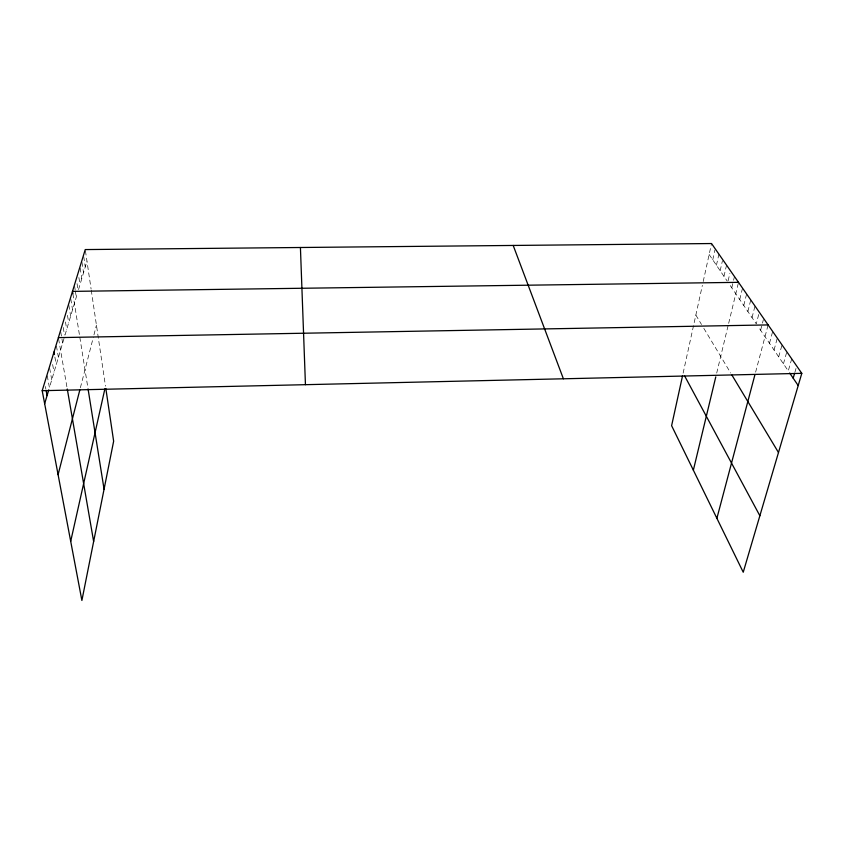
<?xml version="1.0" encoding="UTF-8"?>
<svg xmlns="http://www.w3.org/2000/svg" width="844" height="844" viewBox="0 0 844 844"><rect width="100%" height="100%" fill="white"/><g stroke="black" fill="none" stroke-linecap="round" stroke-linejoin="round"><path stroke-width="0.63" stroke-dasharray="4.22 3.17" d="M683.123 373.143L702.366 285.335M703.21 281.527L711.534 243.536M712.747 259.815L714.921 250.024M716.429 265.227L718.919 254.149M720.164 270.724L722.422 260.838M723.973 276.326L726.557 265.132M728.129 280.767L729.891 273.277M731.78 287.815L733.267 281.537M733.563 280.271L734.459 276.505M716.704 373.069L728.098 325.668M728.667 323.336L738.521 282.339M739.745 299.536L742.53 288.11M743.775 305.465L746.613 293.976M747.868 311.489L750.759 299.947M752.036 317.629L754.99 306.024M80.391 387.712L93.315 337.336M93.948 334.878L96.438 325.14M758.682 314.538L756.287 323.874L729.153 283.953M760.602 330.236L763.366 319.676M755.612 372.162L768.124 324.919M769.485 343.297L772.671 331.449M774.053 350.017L777.303 338.106M778.695 356.854L782.019 344.89M783.443 363.827L786.819 351.8M791.714 358.848L788.264 370.938L758.45 327.05M794.953 372.098L796.008 368.448M64.017 338.465L49.437 387.607L47.064 374.747M65.041 335.026L77.426 293.311M78.534 289.576L86.964 261.176M709.129 254.498L727.201 281.073M695.857 315.086L701.522 324.507M703.833 328.348L730.672 372.985M45.386 386.52L45.861 389.105M49.659 368.3L51.748 379.811M52.644 364.534L54.016 372.172M54.892 357.086L56.242 364.682M56.432 346.008L58.415 357.339M58.605 338.877L67.056 387.744M60.736 331.871L62.646 343.086M63.237 327.493L64.492 334.92M65.484 321.975L66.718 329.371M67.488 315.35L68.702 322.703M68.849 305.19L70.643 316.162M70.78 298.829L72.542 309.737M72.879 293.786L79.621 336.039M79.821 337.273L87.871 387.744M74.61 286.274L75.169 289.872M75.359 291.064L76.308 297.067M77.047 283.647L77.975 289.608M78.893 277.549L79.99 284.66M80.159 268.012L81.784 278.625M83.714 256.523L85.265 266.883M81.963 262.284L83.535 272.707M85.434 250.868L91.089 289.007M91.257 290.199L105.489 386.172"/><path stroke-width="1.27" d="M682.564 375.717L671.613 425.692L743.237 572.232L801.8 373.343L711.534 243.536L85.244 249.571L42.2 390.698L81.889 600.464L113.645 441.18L105.838 388.535M70.696 541.31L104.92 388.704M693.357 470.182L715.786 376.878M58.088 474.676L79.811 390.012M716.883 518.322L754.979 374.546M793.191 378.175L794.594 373.312M44.658 403.696L48.762 389.886M42.2 390.698L801.8 373.343M58.384 337.621L768.124 324.919M738.521 282.339L72.489 291.38L72.879 293.786M789.667 373.006L798.202 385.56M731.938 375.095L778.484 452.511M684.706 376.076L759.864 515.758M513.194 245.446L563.391 378.787M46.103 390.403L47.074 395.572M53.995 352.022L54.449 354.554M67.277 389L93.642 541.489M88.061 388.926L104.065 489.193M300.422 247.503L305.444 384.685"/></g></svg>
